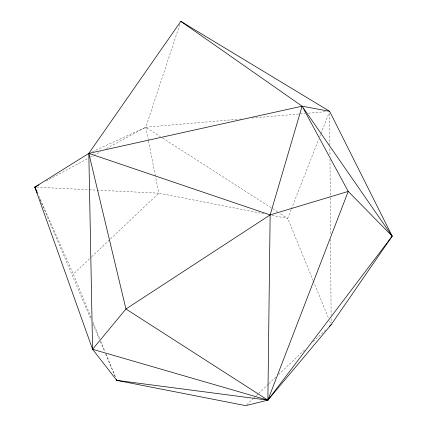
<?xml version="1.0" encoding="UTF-8"?>
<svg xmlns="http://www.w3.org/2000/svg" width="427" height="427" viewBox="0 0 427 427"><rect width="100%" height="100%" fill="white"/><g stroke="black" fill="none" stroke-linecap="round" stroke-linejoin="round"><path stroke-width="0.32" stroke-dasharray="2.13 1.6" d="M179.767 24.499L145.794 127.241L148.372 140.296M291.102 209.758L287.707 218.427L313.076 280.454M291.347 209.139L318.739 139.181M319.711 136.704L320.682 134.227M320.923 133.608L329.164 112.563M91.181 317.741L73.348 274.139L91.213 257.214M91.693 256.755L110.038 239.371M110.524 238.912L158.801 193.159L264.153 213.81M246.678 404.737L253.435 398.332M253.921 397.873L255.848 396.042M256.333 395.583L258.266 393.753M258.746 393.299L268.402 384.145M268.887 383.692L276.125 376.827M278.543 374.538L305.091 349.377M313.301 341.6L326.335 329.244M45.983 181.101L88.256 158.294M90.604 157.024L92.953 155.759M93.54 155.439L100.585 151.638M106.456 148.468L145.794 127.241L238.72 119.197M92.456 151.713L145.794 127.241L160.381 136.613M239.382 119.138L241.372 118.968M251.994 118.049L305.091 113.449M308.411 113.16L326.997 111.554M36.813 187.218L88.528 189.737M89.19 189.769L96.481 190.127M97.142 190.159L158.801 193.159L155.583 176.842M272.004 215.347L287.707 218.427L279.295 213.02M162.623 138.054L272.004 208.333M272.565 208.696L278.735 212.657M38.868 196.249L73.348 274.139M40.031 199.393L91.298 320.261M92.862 323.938L99.368 339.278M100.409 341.733L104.572 351.549M105.613 354.004L115.503 377.319M313.333 281.067L328.651 318.526M329.655 320.987L330.663 323.442M92.942 322.043L99.726 338.622M100.729 341.082L104.999 351.522M106.003 353.978L115.546 377.313M148.5 140.947L155.455 176.191M329.665 113.32L329.89 145.324M329.916 148.66L329.97 155.994M329.991 159.324L330.258 197.327M330.263 197.995L330.519 233.996M330.557 239.333L331.096 315.334M331.122 318.67L331.149 322.668"/><path stroke-width="0.64" d="M392.173 236.147L348.235 191.413L302.086 106.184L392.173 236.147L267.868 400.136L92.568 349.291L88.821 153.378L180.813 21.35L302.086 106.184L270.147 214.914L267.868 400.136L245.712 405.65L116.806 380.382L92.568 349.291L34.827 187.122L88.821 153.378L302.086 106.184L329.649 111.324L392.173 236.147L331.165 324.669L267.868 400.136L116.806 380.382L116.283 379.16L116.806 380.382M92.568 349.291L125.949 308.993L270.147 214.914L348.235 191.413L267.868 400.136L125.949 308.993L88.821 153.378L270.147 214.914M329.233 326.5L331.165 324.669M37.427 193.26L34.827 187.122L38.937 184.907M180.813 21.35L329.649 111.324M34.827 187.122L36.978 191.99"/></g></svg>
